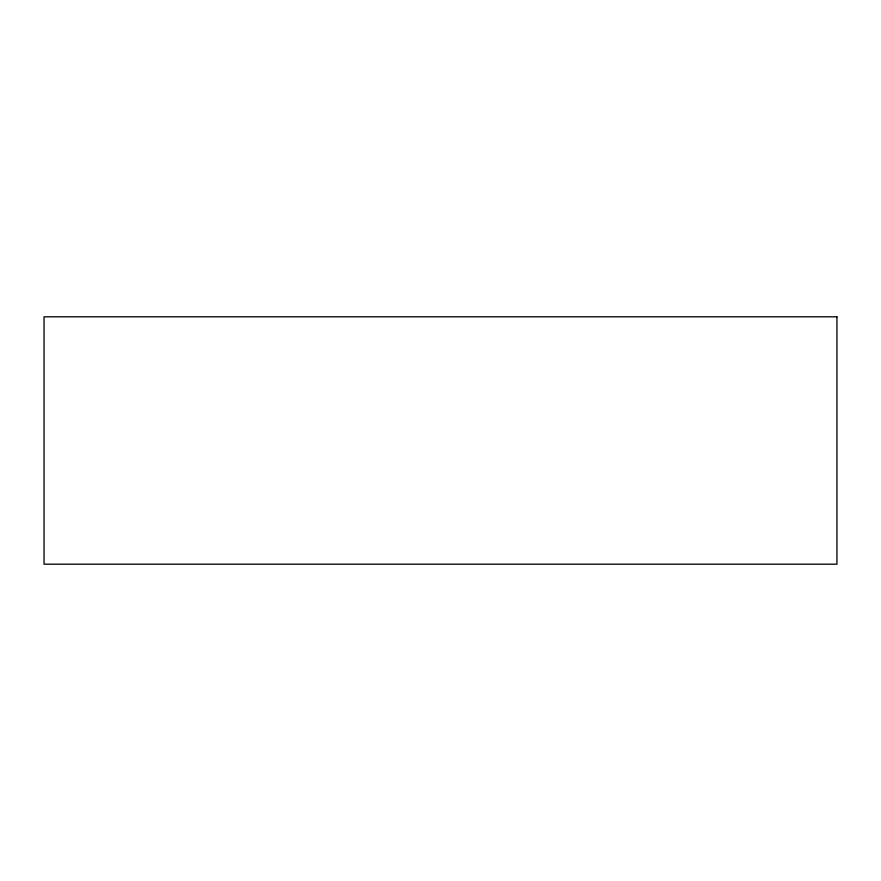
<?xml version="1.0" encoding="UTF-8"?>
<svg xmlns="http://www.w3.org/2000/svg" width="881" height="881" viewBox="0 0 881 881"><rect width="100%" height="100%" fill="white"/><g stroke="black" fill="none" stroke-linecap="round" stroke-linejoin="round"><path stroke-width="1.32" d="M836.95 316.808L44.05 316.808L44.05 564.192L836.95 564.192L836.95 316.808"/></g></svg>
